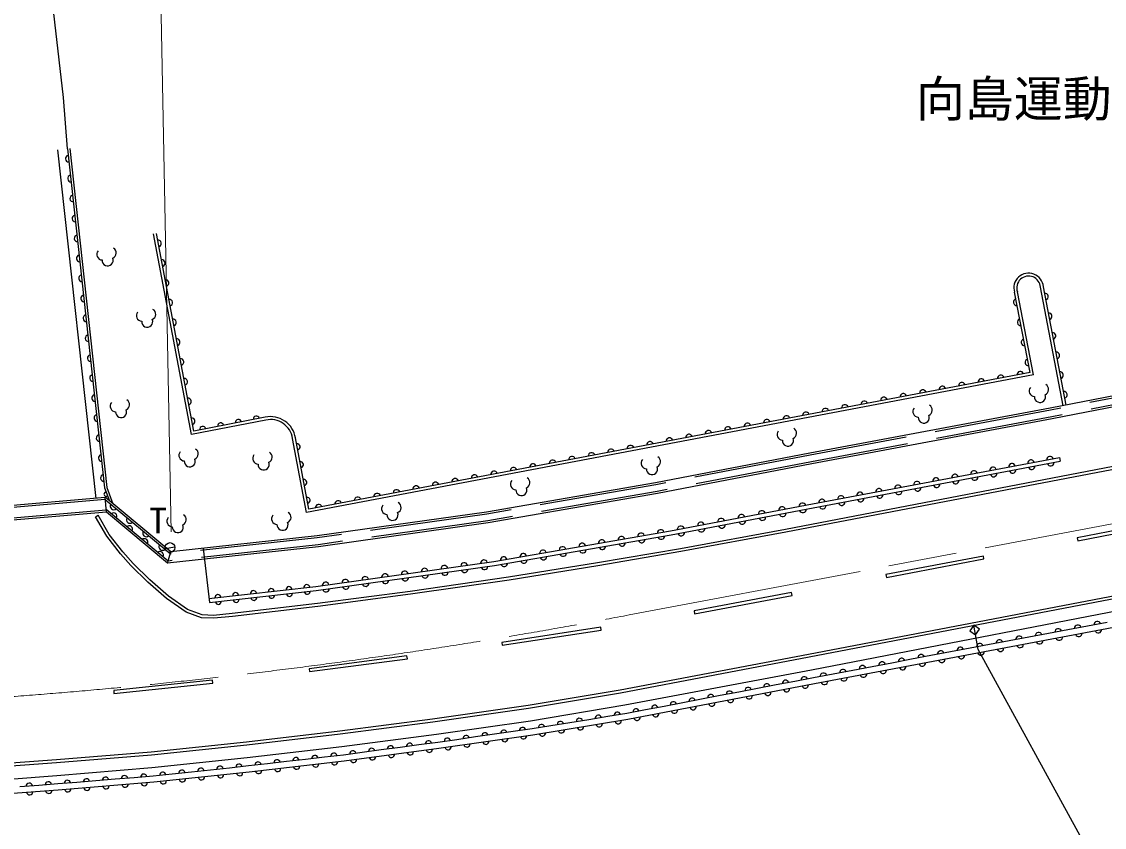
# Model space of a CAD drawing. Units: millimetres, scale not verified. Extents: x 40000 to 680000, y 20000 to 380000.
# Drawn here: x 264735 to 320038, y 236949 to 278124 of the extents above; entities that cross this region are included whole.
import ezdxf
from ezdxf.enums import TextEntityAlignment as Align

# ---------------------------------------------------------------- set-up
doc = ezdxf.new("R2010")
doc.units = ezdxf.units.MM
doc.header["$LTSCALE"] = 1000
doc.linetypes.add('CHAIN', pattern=[18.5, 12, -1.5, 3.5, -1.5])
doc.linetypes.add('DASHED', pattern=[7.5, 6, -1.5])
for name, color, linetype, lineweight in [('M-BGD', 7, 'Continuous', 25), ('M-BGD-EXST', 7, 'Continuous', 25), ('M-BMK', 2, 'CHAIN', 13), ('M-STR-HTXT', 7, 'Continuous', 13), ('M-STR-STRC', 7, 'Continuous', 25)]:
    doc.layers.add(name, color=color, linetype=linetype, lineweight=lineweight)
doc.layers.add('M-BMK-HTXT', color=7, linetype='Continuous')
doc.styles.add('ＭＳ ゴシック', font='')
doc.styles.get('ＭＳ ゴシック').set_extended_font_data('MS Gothic')

msp = doc.modelspace()

# ---------------------------------------------------------------- linework, layer by layer
at = {"layer": 'M-BGD'}
for p, q in [((266572, 271577), (268531, 253760)), ((317943, 258497), (316776, 264548)), ((318090, 258526), (316923, 264576)), ((316241, 260194), (315450, 264292)), ((316416, 260074), (315597, 264321)), ((316416, 260074), (279285, 253033)), ((316241, 260194), (279404, 253209)), ((279285, 253033), (278575, 256822)), ((279404, 253209), (278722, 256850)), ((317743, 255853), (317780, 255656)), ((268999, 253800), (263047, 253295)), ((272354, 251027), (268997, 253823)), ((269062, 253053), (268997, 253823)), ((272322, 250923), (269009, 253683)), ((269062, 253053), (263111, 252548)), ((272213, 250559), (269050, 253193)), ((272181, 250455), (269062, 253053)), ((274012, 251208), (274324, 248442)), ((272181, 250455), (272354, 251027)), ((319178, 247235), (318178, 247047)), ((320177, 247424), (319178, 247235)), ((316179, 246669), (315180, 246480)), ((317179, 246858), (316179, 246669)), ((318178, 247047), (317179, 246858)), ((313181, 246103), (312181, 245914)), ((314180, 246291), (313181, 246103)), ((315180, 246480), (314180, 246291)), ((311182, 245725), (310182, 245536)), ((312181, 245914), (311182, 245725)), ((308183, 245159), (307184, 244970)), ((309183, 245347), (308183, 245159)), ((310182, 245536), (309183, 245347)), ((305185, 244592), (304230, 244410)), ((306184, 244781), (305185, 244592)), ((307184, 244970), (306184, 244781)), ((302321, 244044), (301367, 243862)), ((303276, 244227), (302321, 244044)), ((304230, 244410), (303276, 244227)), ((299458, 243497), (298503, 243314)), ((300412, 243679), (299458, 243497)), ((301367, 243862), (300412, 243679)), ((296594, 242949), (295640, 242766)), ((297549, 243131), (296594, 242949)), ((298503, 243314), (297549, 243131)), ((292740, 242294), (291773, 242137)), ((293707, 242452), (292740, 242294)), ((294673, 242609), (293707, 242452)), ((295640, 242766), (294673, 242609)), ((288883, 241705), (287921, 241568)), ((289845, 241842), (288883, 241705)), ((290806, 241980), (289845, 241842)), ((291773, 242137), (290806, 241980)), ((285031, 241164), (284065, 241034)), ((285997, 241293), (285031, 241164)), ((286959, 241430), (285997, 241293)), ((287921, 241568), (286959, 241430)), ((281167, 240646), (280198, 240534)), ((282133, 240776), (281167, 240646)), ((283099, 240905), (282133, 240776)), ((284065, 241034), (283099, 240905)), ((276325, 240085), (275351, 239981)), ((277294, 240197), (276325, 240085)), ((278262, 240310), (277294, 240197)), ((279230, 240422), (278262, 240310)), ((280198, 240534), (279230, 240422)), ((270480, 239486), (269506, 239406)), ((271455, 239566), (270480, 239486)), ((272429, 239669), (271455, 239566)), ((273403, 239773), (272429, 239669)), ((274377, 239877), (273403, 239773)), ((275351, 239981), (274377, 239877)), ((265610, 239094), (264639, 239021)), ((266581, 239167), (265610, 239094)), ((267556, 239247), (266581, 239167)), ((268531, 239326), (267556, 239247)), ((269506, 239406), (268531, 239326))]:
    msp.add_line(p, q, dxfattribs=at)
at = {"layer": 'M-BGD', "linetype": 'DASHED'}
for p, q in [((269007, 253700), (263056, 253195)), ((269054, 253152), (263102, 252647))]:
    msp.add_line(p, q, dxfattribs=at)
at = {"layer": 'M-BGD'}
for points in [[(267069, 271631), (266871, 274245), (265994, 281964), (266828, 283142), (268427, 284981), (269663, 286270), (273811, 287822), (282253, 291652)], [(267069, 271631), (268975, 254295), (269216, 253641)], [(267188, 271644), (269093, 254323), (269400, 253488)], [(437415, 270257), (423195, 267554), (404227, 263939), (381029, 259504), (362044, 255902), (343055, 252299), (324073, 248655), (305083, 244985)], [(247145, 237909), (251998, 238027), (256880, 238218), (261745, 238503), (266605, 238868), (271483, 239267), (276358, 239787), (281204, 240349), (286038, 240996), (290852, 241683), (295692, 242471), (305241, 244298), (324231, 247885), (343222, 251513), (362196, 255126), (381163, 258749), (404358, 263169), (423350, 266774), (437559, 269513)], [(277205, 257764), (273414, 257026), (271476, 267272)], [(277177, 257911), (273533, 257202), (271624, 267300)], [(325164, 259900), (317276, 258368), (304990, 256068), (297113, 254557), (288485, 253061), (279823, 251839), (272354, 251027)], [(325269, 259360), (317379, 257827), (305093, 255528), (297211, 254016), (288570, 252517), (279891, 251293), (272181, 250455)], [(274302, 248641), (279754, 249256), (288852, 250537), (297877, 252101), (305128, 253474), (317743, 255853)], [(274324, 248442), (279779, 249058), (288883, 250339), (297913, 251904), (305165, 253278), (317780, 255656)], [(305083, 244985), (295550, 243185), (290734, 242382), (285929, 241701), (281084, 241069), (276250, 240506), (271393, 239997), (266529, 239576), (261676, 239199), (256818, 238923), (251962, 238743), (247082, 238633)]]:
    msp.add_lwpolyline(points, dxfattribs=at)
at = {"layer": 'M-BGD', "linetype": 'DASHED'}
for points in [[(325250, 259458), (317361, 257926), (305074, 255626), (297193, 254115), (288555, 252616), (279879, 251393), (272213, 250559)], [(325184, 259802), (317295, 258269), (305009, 255970), (297131, 254459), (288500, 252962), (279836, 251740), (272322, 250923)]]:
    msp.add_lwpolyline(points, dxfattribs=at)
at = {"layer": 'M-BGD'}
for centre, radius, start, end in [((267147, 271124), 172, 103.7577, 268.7916), ((267259, 270104), 172, 103.7577, 268.7916), ((267372, 269084), 172, 103.7567, 268.7942), ((267484, 268065), 172, 103.7569, 268.7923), ((267596, 267045), 172, 103.7569, 268.7923), ((271697, 266791), 173, 288.2846, 93.1294), ((267708, 266025), 172, 103.7568, 268.7925), ((271888, 265781), 173, 288.2857, 93.1283), ((267820, 265005), 172, 103.7558, 268.7935), ((272079, 264771), 173, 288.2846, 93.1294), ((316170, 264518), 755, 4.4087, 197.423), ((316171, 264517), 606, 2.9004, 198.931), ((267932, 263985), 172, 103.7577, 268.7916), ((272270, 263762), 173, 288.2847, 93.1276), ((315574, 263785), 176, 109.3639, 272.4673), ((316998, 264071), 172, 288.1497, 93.681), ((268044, 262966), 172, 103.7569, 268.7923), ((272461, 262752), 173, 288.2846, 93.1294), ((315772, 262760), 176, 109.3639, 272.4673), ((317192, 263068), 172, 288.1497, 93.681), ((317385, 262065), 172, 288.1496, 93.6827), ((268157, 261946), 172, 103.7569, 268.7923), ((272651, 261742), 173, 288.2846, 93.1294), ((315969, 261736), 176, 109.3639, 272.4673), ((268269, 260926), 172, 103.755, 268.7942), ((317579, 261062), 172, 288.1515, 93.6808), ((272842, 260732), 173, 288.2847, 93.1276), ((316167, 260711), 176, 109.3639, 272.4673), ((268381, 259906), 172, 103.7568, 268.7925), ((314751, 259891), 170, 17.5161, 183.9584), ((315747, 260079), 170, 17.5161, 183.9566), ((317772, 260059), 172, 288.1515, 93.6808), ((273033, 259722), 173, 288.2846, 93.1294), ((311764, 259324), 170, 17.5152, 183.9592), ((312760, 259513), 170, 17.5153, 183.9574), ((313755, 259702), 170, 17.5161, 183.9584), ((268493, 258886), 172, 103.7577, 268.7916), ((273224, 258713), 173, 288.2846, 93.1294), ((308777, 258758), 170, 17.5161, 183.9584), ((309773, 258947), 170, 17.5143, 183.9585), ((310769, 259136), 170, 17.5152, 183.9592), ((317966, 259056), 172, 288.1515, 93.6808), ((305791, 258192), 170, 17.5152, 183.9592), ((306786, 258380), 170, 17.5143, 183.9585), ((307782, 258569), 170, 17.5161, 183.9584), ((268605, 257867), 172, 103.7577, 268.7916), ((273415, 257703), 173, 288.2865, 93.1275), ((275811, 257641), 155, 12.7633, 189.2558), ((276722, 257818), 155, 12.7633, 189.2558), ((277447, 256649), 1291, 8.9506, 102.0991), ((277447, 256649), 1141, 8.9511, 102.0986), ((302804, 257625), 170, 17.5161, 183.9584), ((303800, 257814), 170, 17.5161, 183.9584), ((304795, 258003), 170, 17.5152, 183.9592), ((273989, 257286), 155, 12.7633, 189.2558), ((274900, 257463), 155, 12.7633, 189.2558), ((299817, 257059), 170, 17.5153, 183.9574), ((300813, 257248), 170, 17.5161, 183.9584), ((301808, 257437), 170, 17.5161, 183.9584), ((268717, 256847), 172, 103.7569, 268.7923), ((296831, 256493), 170, 17.5161, 183.9566), ((297826, 256681), 170, 17.5161, 183.9584), ((298822, 256870), 170, 17.5152, 183.9592), ((278803, 256394), 154, 282.2446, 98.9709), ((293844, 255926), 170, 17.5153, 183.9574), ((294839, 256115), 170, 17.5161, 183.9584), ((295835, 256304), 170, 17.5161, 183.9584), ((268829, 255827), 172, 103.7569, 268.7923), ((278974, 255484), 154, 282.2446, 98.9709), ((290857, 255360), 170, 17.5143, 183.9585), ((291853, 255549), 170, 17.5161, 183.9584), ((292848, 255738), 170, 17.5152, 183.9592), ((315320, 255380), 165, 15.9872, 185.3705), ((316291, 255563), 165, 15.9864, 185.3696), ((317261, 255746), 165, 15.9864, 185.3696), ((317292, 255580), 165, 195.9865, 5.3696), ((268941, 254807), 172, 103.7569, 268.7923), ((287870, 254794), 170, 17.5134, 183.9593), ((288866, 254982), 170, 17.5161, 183.9584), ((289862, 255171), 170, 17.5161, 183.9584), ((312409, 254831), 165, 15.9854, 185.3706), ((313379, 255014), 165, 15.9845, 185.3715), ((314350, 255197), 165, 15.9845, 185.3715), ((314381, 255031), 165, 195.9837, 5.3723), ((315352, 255214), 165, 195.9837, 5.3723), ((316322, 255397), 165, 195.9856, 5.3704), ((279144, 254573), 154, 282.2436, 98.9718), ((284884, 254227), 170, 17.5161, 183.9584), ((285879, 254416), 170, 17.5152, 183.9592), ((286875, 254605), 170, 17.5152, 183.9592), ((309498, 254282), 165, 15.9873, 185.3687), ((310468, 254465), 165, 15.9864, 185.3696), ((311439, 254648), 165, 15.9864, 185.3696), ((311470, 254482), 165, 195.9856, 5.3704), ((312441, 254665), 165, 195.9855, 5.3723), ((313411, 254848), 165, 195.9837, 5.3723), ((269053, 253978), 114, 91.7218, 308.6374), ((282893, 253850), 170, 17.5161, 183.9584), ((283888, 254038), 170, 17.5161, 183.9584), ((306587, 253734), 165, 15.9873, 185.3687), ((307557, 253917), 165, 15.9864, 185.3696), ((308528, 254099), 165, 15.9864, 185.3696), ((308559, 253933), 165, 195.9864, 5.3696), ((309529, 254116), 165, 195.9864, 5.3696), ((310500, 254299), 165, 195.9864, 5.3696), ((269444, 253363), 183, 150.4984, 309.925), ((279315, 253663), 154, 282.2446, 98.9709), ((279906, 253283), 170, 17.5152, 183.9592), ((280901, 253472), 170, 17.5153, 183.9574), ((281897, 253661), 170, 17.5152, 183.9592), ((303580, 253152), 178, 19.7514, 181.699), ((304616, 253349), 178, 19.7532, 181.6989), ((305616, 253551), 165, 15.9864, 185.3714), ((305648, 253384), 165, 195.9864, 5.3696), ((306618, 253567), 165, 195.9864, 5.3696), ((307589, 253750), 165, 195.9864, 5.3696), ((269431, 252846), 173, 327.8503, 132.5736), ((270272, 252673), 183, 150.4984, 309.925), ((300472, 252564), 178, 19.7514, 181.699), ((301508, 252760), 178, 19.7533, 181.6971), ((302544, 252956), 178, 19.7532, 181.6989), ((302570, 252814), 178, 199.7644, 1.6875), ((303606, 253011), 178, 199.7651, 1.6867), ((304642, 253207), 178, 199.7644, 1.6875), ((270222, 252188), 173, 327.853, 132.5709), ((298400, 252171), 178, 19.7533, 181.6971), ((299436, 252368), 178, 19.754, 181.6981), ((299462, 252226), 178, 199.7644, 1.6875), ((300498, 252422), 178, 199.7651, 1.6867), ((301534, 252618), 178, 199.7644, 1.6875), ((271012, 251529), 173, 327.853, 132.5709), ((271101, 251983), 183, 150.4984, 309.925), ((294371, 251472), 171, 16.858, 182.8052), ((295374, 251646), 171, 16.8588, 182.8044), ((296377, 251819), 171, 16.858, 182.8052), ((296405, 251664), 171, 196.8874, 2.776), ((297380, 251993), 171, 16.8588, 182.8044), ((297408, 251838), 171, 196.8882, 2.7752), ((298426, 252029), 178, 199.7644, 1.6875), ((271929, 251293), 183, 150.4999, 309.9235), ((291363, 250950), 171, 16.8578, 182.807), ((292366, 251124), 171, 16.858, 182.8052), ((293368, 251298), 171, 16.8578, 182.807), ((293395, 251142), 171, 196.8855, 2.7779), ((294398, 251316), 171, 196.8855, 2.7779), ((295401, 251490), 171, 196.8874, 2.776), ((271803, 250871), 173, 327.8515, 132.5724), ((288350, 250444), 172, 15.2131, 180.8072), ((289357, 250603), 171, 16.8561, 182.8071), ((290360, 250777), 171, 16.858, 182.8052), ((290385, 250620), 171, 196.8874, 2.776), ((291388, 250794), 171, 196.8882, 2.7752), ((292391, 250968), 171, 196.8873, 2.7778), ((284306, 249875), 172, 15.2132, 180.8071), ((285317, 250017), 172, 15.213, 180.8089), ((286328, 250160), 172, 15.2121, 180.8098), ((286351, 250005), 172, 195.2495, 0.7718), ((287339, 250302), 172, 15.2149, 180.807), ((287363, 250147), 172, 195.2495, 0.7718), ((288375, 250289), 172, 195.2495, 0.7718), ((289381, 250447), 171, 196.8874, 2.776), ((280262, 249306), 172, 15.213, 180.8089), ((281273, 249448), 172, 15.2121, 180.8098), ((282284, 249591), 172, 15.2149, 180.807), ((282305, 249435), 172, 195.2495, 0.7718), ((283295, 249733), 172, 15.2131, 180.8072), ((283317, 249577), 172, 195.2494, 0.7719), ((284328, 249720), 172, 195.2486, 0.7726), ((285340, 249862), 172, 195.2486, 0.7726), ((275665, 248792), 152, 7.3504, 185.5297), ((276574, 248895), 152, 7.3514, 185.5288), ((277483, 248997), 152, 7.3514, 185.5288), ((278391, 249100), 152, 7.3513, 185.5289), ((278415, 248906), 152, 187.3813, 5.5006), ((279300, 249202), 152, 7.3504, 185.5297), ((279324, 249009), 152, 187.3814, 5.5005), ((280282, 249150), 172, 195.2514, 0.7699), ((281293, 249293), 172, 195.2514, 0.7699), ((274757, 248690), 152, 7.3504, 185.5297), ((274779, 248496), 152, 187.3796, 5.5005), ((275688, 248598), 152, 187.3813, 5.5006), ((276597, 248701), 152, 187.3796, 5.5005), ((277506, 248804), 152, 187.3796, 5.5005), ((318682, 247121), 171, 17.6906, 183.7028), ((319681, 247309), 171, 17.6897, 183.7036), ((315683, 246554), 171, 17.6906, 183.7028), ((316683, 246743), 171, 17.6906, 183.7028), ((317682, 246932), 171, 17.6906, 183.7028), ((317731, 246678), 171, 197.6916, 3.7017), ((318730, 246867), 171, 197.6907, 3.701), ((319729, 247055), 171, 197.6898, 3.7018), ((312685, 245988), 171, 17.6916, 183.7017), ((313684, 246177), 171, 17.6916, 183.7017), ((314684, 246365), 171, 17.6897, 183.7036), ((314732, 246112), 171, 197.6897, 3.7036), ((315732, 246300), 171, 197.6906, 3.7028), ((316731, 246489), 171, 197.6916, 3.7017), ((309686, 245421), 171, 17.6907, 183.701), ((310686, 245610), 171, 17.6907, 183.701), ((311685, 245799), 171, 17.6907, 183.701), ((311734, 245545), 171, 197.6906, 3.7028), ((312733, 245734), 171, 197.6897, 3.7036), ((313733, 245923), 171, 197.6906, 3.7028), ((306688, 244855), 171, 17.6897, 183.7036), ((307687, 245044), 171, 17.6897, 183.7036), ((308687, 245233), 171, 17.6907, 183.701), ((309735, 245168), 171, 197.6906, 3.7028), ((310734, 245356), 171, 197.6897, 3.7036), ((303755, 244306), 162, 15.2234, 186.437), ((304710, 244489), 162, 15.2234, 186.437), ((305688, 244666), 171, 17.6897, 183.7036), ((306736, 244601), 171, 197.6898, 3.7018), ((307736, 244790), 171, 197.6906, 3.7028), ((308735, 244979), 171, 197.6897, 3.7036), ((300892, 243758), 162, 15.2234, 186.437), ((301846, 243941), 162, 15.2252, 186.4369), ((302801, 244124), 162, 15.2243, 186.4361), ((303806, 244036), 162, 195.2479, 6.4137), ((304761, 244219), 162, 195.2451, 6.4146), ((305737, 244412), 171, 197.6907, 3.701), ((298028, 243211), 162, 15.2234, 186.437), ((298983, 243393), 162, 15.2234, 186.437), ((299937, 243576), 162, 15.2243, 186.4361), ((300942, 243488), 162, 195.2478, 6.4137), ((301896, 243671), 162, 195.246, 6.4156), ((302851, 243853), 162, 195.246, 6.4138), ((295159, 242674), 164, 14.0779, 184.4045), ((296119, 242845), 162, 15.2234, 186.437), ((297074, 243028), 162, 15.2261, 186.436), ((298077, 242940), 162, 195.2451, 6.4146), ((299032, 243122), 162, 195.247, 6.4146), ((299987, 243305), 162, 195.246, 6.4138), ((292259, 242202), 164, 14.0779, 184.4045), ((293225, 242359), 164, 14.0779, 184.4045), ((294192, 242517), 164, 14.0779, 184.4045), ((294238, 242248), 164, 194.1622, 4.3209), ((295206, 242406), 164, 194.1613, 4.3218), ((296167, 242574), 162, 195.2479, 6.4137), ((297122, 242757), 162, 195.2451, 6.4146), ((288404, 241624), 162, 12.5078, 183.7492), ((289365, 241762), 162, 12.5078, 183.7492), ((290327, 241899), 162, 12.5097, 183.7473), ((291292, 242045), 164, 14.0779, 184.4045), ((291334, 241776), 164, 194.1623, 4.3191), ((292302, 241933), 164, 194.1614, 4.3199), ((293270, 242091), 164, 194.1613, 4.3218), ((284550, 241086), 163, 12.1907, 183.0572), ((285516, 241215), 163, 12.1924, 183.0572), ((286480, 241349), 162, 12.5097, 183.7473), ((287442, 241487), 162, 12.5097, 183.7473), ((287481, 241214), 163, 192.5599, 3.697), ((288443, 241352), 163, 192.5571, 3.6997), ((289406, 241489), 163, 192.5571, 3.6997), ((290369, 241627), 163, 192.559, 3.6978), ((279716, 240465), 163, 11.1793, 182.0467), ((280684, 240577), 163, 11.1793, 182.0467), ((281651, 240698), 163, 12.1924, 183.0572), ((282618, 240827), 163, 12.1907, 183.0572), ((283584, 240957), 163, 12.1924, 183.0572), ((283619, 240685), 163, 192.2375, 3.0108), ((284586, 240815), 163, 192.2375, 3.0108), ((285553, 240944), 163, 192.2394, 3.0089), ((286518, 241077), 163, 192.559, 3.6978), ((274866, 239915), 164, 10.9377, 181.2426), ((275840, 240019), 164, 10.9377, 181.2426), ((276811, 240128), 163, 11.1794, 182.0448), ((277779, 240241), 163, 11.1794, 182.0448), ((278747, 240353), 163, 11.1793, 182.0467), ((278780, 240081), 163, 191.228, 1.9985), ((279749, 240193), 163, 191.2253, 1.9993), ((280718, 240306), 163, 191.2281, 1.9966), ((281686, 240426), 163, 192.2394, 3.0089), ((282652, 240556), 163, 192.2394, 3.0089), ((269019, 239353), 164, 9.4325, 179.9156), ((269994, 239432), 164, 9.4325, 179.9156), ((270969, 239512), 164, 9.4325, 179.9156), ((271944, 239604), 164, 10.9376, 181.2427), ((272918, 239708), 164, 10.9359, 181.2426), ((273892, 239812), 164, 10.9377, 181.2426), ((273919, 239541), 164, 190.996, 1.1839), ((274894, 239645), 164, 190.9978, 1.1837), ((275869, 239749), 164, 190.9951, 1.1846), ((276841, 239856), 163, 191.228, 1.9985), ((277811, 239969), 163, 191.2253, 1.9993), ((265125, 239045), 163, 8.8225, 179.769), ((266097, 239118), 163, 8.8233, 179.7683), ((267070, 239193), 164, 9.4316, 179.9163), ((267091, 238922), 164, 189.4869, 359.861), ((268045, 239273), 164, 9.4315, 179.9165), ((268067, 239001), 164, 189.4859, 359.8619), ((269043, 239081), 164, 189.486, 359.8617), ((270019, 239161), 164, 189.4869, 359.861), ((270994, 239241), 164, 189.4869, 359.861), ((271969, 239333), 164, 190.996, 1.1839), ((272944, 239437), 164, 190.997, 1.1827), ((265146, 238771), 163, 188.8636, 359.729), ((266118, 238844), 163, 188.8636, 359.729)]:
    msp.add_arc(centre, radius, start, end, dxfattribs=at)
at = {"layer": 'M-BGD-EXST'}
for p, q in [((272070, 251206), (272563, 251293)), ((313375, 247274), (313175, 246987)), ((313593, 246043), (313375, 247274)), ((313661, 247073), (313375, 247274)), ((313175, 246987), (313461, 246787)), ((313461, 246787), (313661, 247073))]:
    msp.add_line(p, q, dxfattribs=at)
msp.add_circle((272317, 251249), 250, dxfattribs=at)
for centre, radius, start, end in [((268860, 266232), 288, 140.6732, 267.5437), ((269130, 265926), 283, 176.3867, 23.7578), ((269279, 266306), 288, 292.6023, 59.4697), ((270879, 263099), 288, 140.6732, 267.5437), ((271297, 263173), 288, 292.6023, 59.4697), ((271149, 262793), 283, 176.3867, 23.7578), ((316483, 259251), 288, 140.6744, 267.5426), ((316901, 259325), 288, 292.6004, 59.4716), ((316753, 258945), 283, 176.3867, 23.7578), ((269545, 258476), 288, 140.6732, 267.5437), ((269815, 258170), 283, 176.3867, 23.7578), ((269963, 258550), 288, 292.6023, 59.4697), ((310545, 258196), 288, 140.6729, 267.5441), ((310963, 258270), 288, 292.6004, 59.4716), ((310815, 257890), 283, 176.3867, 23.7578), ((303607, 257021), 288, 140.6729, 267.5441), ((304025, 257095), 288, 292.6019, 59.4701), ((303877, 256715), 283, 176.3867, 23.7578), ((273054, 255961), 288, 140.6732, 267.5437), ((273472, 256035), 288, 292.6023, 59.4697), ((277245, 255873), 288, 292.6004, 59.4716), ((273324, 255655), 283, 176.3867, 23.7578), ((276826, 255799), 288, 140.6729, 267.5441), ((277096, 255493), 283, 176.3867, 23.7578), ((296663, 255560), 288, 140.6732, 267.5437), ((297082, 255635), 288, 292.6023, 59.4697), ((296933, 255255), 283, 176.3867, 23.7578), ((289991, 254489), 288, 140.6748, 267.5422), ((290409, 254563), 288, 292.6008, 59.4713), ((290261, 254183), 283, 176.3867, 23.7578), ((283409, 253225), 288, 140.6732, 267.5437), ((283827, 253299), 288, 292.6023, 59.4697), ((272441, 252600), 288, 140.6729, 267.5441), ((272859, 252674), 288, 292.6004, 59.4716), ((277789, 252718), 288, 140.6748, 267.5422), ((278208, 252793), 288, 292.6008, 59.4713), ((283679, 252919), 283, 176.3867, 23.7578), ((272711, 252294), 283, 176.3867, 23.7578), ((278059, 252413), 283, 176.3867, 23.7578)]:
    msp.add_arc(centre, radius, start, end, dxfattribs=at)
at = {"layer": 'M-BMK'}
msp.add_line((295766, 247805), (355304, 259038), dxfattribs=at)
msp.add_arc((243280, 523012), 280168, 272.97917, 280.79745, dxfattribs=at)
at = {"layer": 'M-STR-HTXT'}
msp.add_line((270758, 334937), (272370, 252045), dxfattribs=at)
at = {"layer": 'M-STR-STRC'}
for p, q in [((268511, 252824), (268642, 252898)), ((323637, 252708), (318651, 251739)), ((313861, 250815), (308879, 249866)), ((304066, 248944), (299080, 248015)), ((294315, 247181), (289261, 246404)), ((284417, 245714), (279427, 245057)), ((295306, 243978), (304925, 245806)), ((295332, 243831), (304953, 245658)), ((319099, 235989), (313593, 246043)), ((274492, 244464), (269436, 243942))]:
    msp.add_line(p, q, dxfattribs=at)
for points in [[(436105, 277311), (422241, 274666), (402968, 271011), (380129, 266618), (360778, 262931), (341782, 259319), (322734, 255661), (303777, 252027), (298412, 251043), (294166, 250317), (289632, 249587), (284605, 248858), (279862, 248243), (275505, 247722), (274544, 247633), (273923, 247658), (273145, 247941), (272137, 248639), (271179, 249485), (270317, 250330)], [(436077, 277458), (422213, 274813), (402940, 271159), (380100, 266765), (360750, 263078), (341753, 259466), (322705, 255808), (303750, 252175), (298386, 251191), (294142, 250465), (289609, 249735), (284584, 249006), (279843, 248392), (275489, 247871), (274540, 247783), (273952, 247806), (273214, 248075), (272230, 248757), (271282, 249595), (270426, 250434)], [(304925, 245806), (323879, 249433), (342987, 253103), (361894, 256707), (380961, 260363), (404141, 264800), (423189, 268412)], [(304953, 245658), (323907, 249285), (343015, 252956), (361922, 256560), (380989, 260216), (404169, 264653), (423217, 268265)], [(270317, 250330), (269791, 250925), (269079, 251826), (268511, 252824)], [(270426, 250434), (269906, 251021), (269204, 251910), (268642, 252898)], [(318651, 251739), (318680, 251592), (323665, 252561), (323637, 252708)], [(308879, 249866), (308907, 249719), (313889, 250668), (313861, 250815)], [(299080, 248015), (299108, 247867), (304093, 248797), (304066, 248944)], [(289261, 246404), (289284, 246256), (294337, 247033), (294315, 247181)], [(279427, 245057), (279446, 244908), (284437, 245565), (284417, 245714)], [(269436, 243942), (269452, 243793), (274507, 244315), (274492, 244464)], [(247336, 239466), (252017, 239553), (256822, 239750), (261639, 240057), (266507, 240411), (271349, 240804), (276219, 241313), (280986, 241874), (285717, 242491), (290606, 243190), (295306, 243978)], [(247339, 239316), (252021, 239403), (256830, 239601), (261649, 239907), (266518, 240262), (271363, 240655), (276235, 241164), (281004, 241725), (285737, 242342), (290629, 243041), (295332, 243831)]]:
    msp.add_lwpolyline(points, dxfattribs=at)

# ---------------------------------------------------------------- texts
at = {"layer": 'M-BGD-EXST', "style": 'ＭＳ ゴシック'}
msp.add_text('T', height=1320, dxfattribs=at).set_placement((271705, 252628), align=Align.MIDDLE_CENTER)
at = {"layer": 'M-BMK-HTXT', "style": 'ＭＳ ゴシック'}
msp.add_text('向島運動公園駐車場', height=1833, dxfattribs=at).set_placement((321664, 274182), align=Align.MIDDLE_CENTER)

doc.saveas('drawing.dxf')
